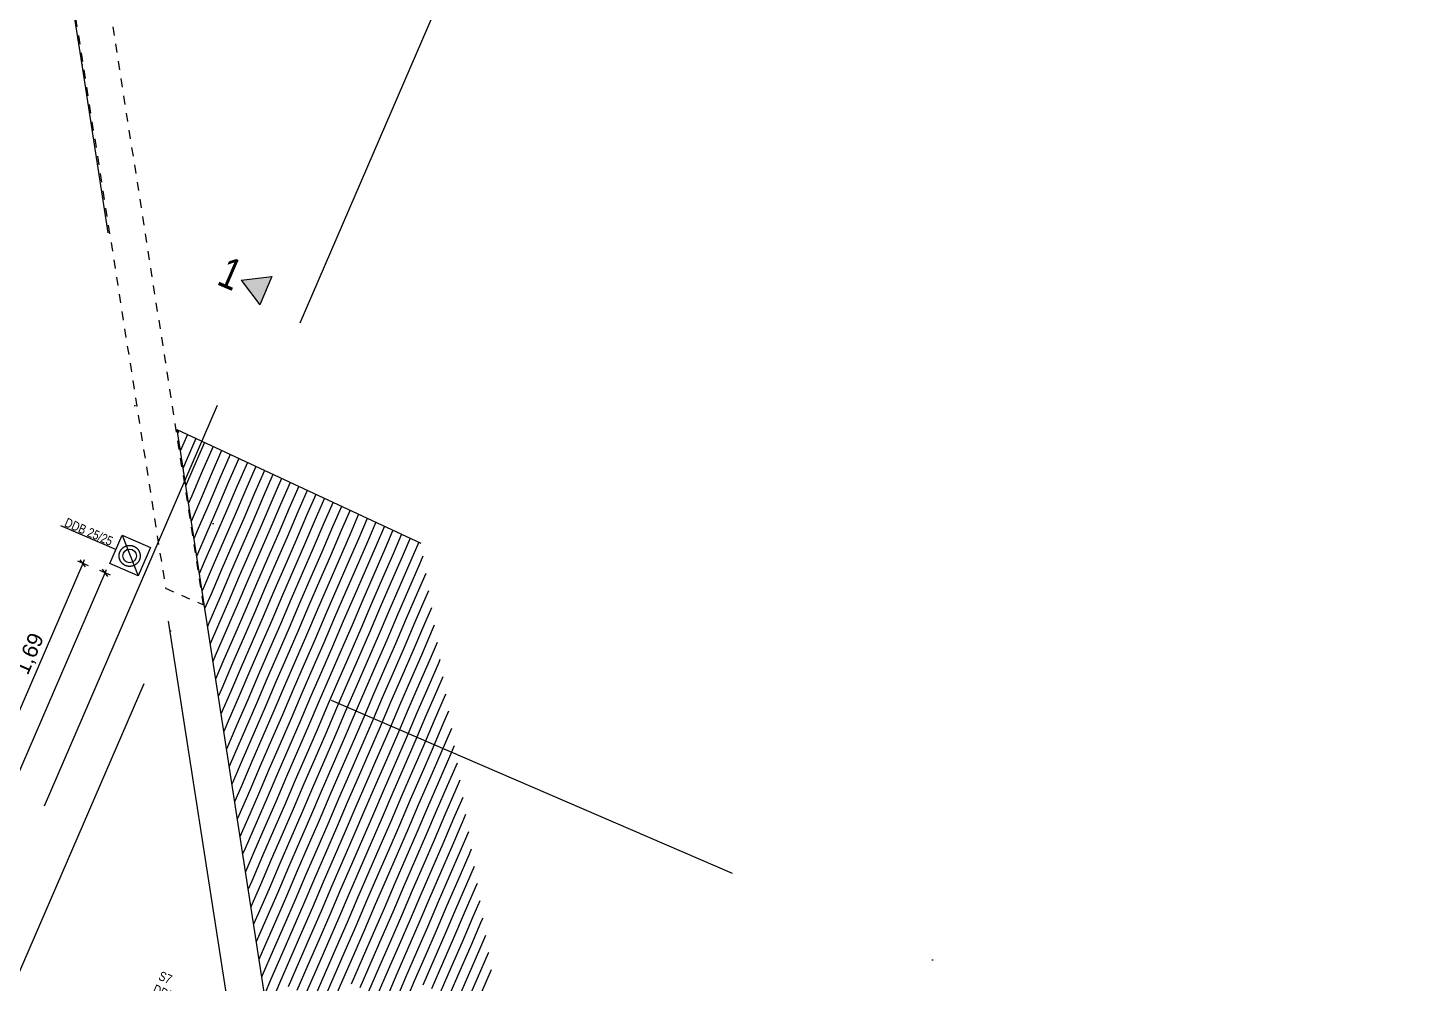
# Model space of a CAD drawing. Header units: millimetres. Extents: x 12535256 to 12566104, y 356204449 to 356234587.
# Drawn here: x 12553691 to 12564851, y 356220350 to 356228072 of the extents above; entities that cross this region are included whole.
import ezdxf
from ezdxf.enums import TextEntityAlignment as Align

# ---------------------------------------------------------------- set-up
doc = ezdxf.new("R2010")
doc.units = ezdxf.units.MM
doc.header["$MEASUREMENT"] = 0
for name, pattern in [('Dashed Small', [141.111111, 70.555556, -70.555556]), ('Dot & Dashed', [6702.78, 3527.78, -1763.89, 0, -1411.11]), ('fein_strichliert', [4000, 1000, -2000, 1000, 0])]:
    doc.linetypes.add(name, pattern=pattern)
for name, color, linetype in [('New_110 Bemassungen Ausführung', 7, 'Continuous'), ('New_255 Plangrafiken', 7, 'Continuous'), ('New_290 Raster _ Achsen', 7, 'Continuous')]:
    doc.layers.add(name, color=color, linetype=linetype)
for name, color, linetype, lineweight in [('New_110 Bemassungen Ausführung_Pen_No__1', 7, 'Continuous', 13), ('New_255 Plangrafiken_Pen_No__1', 7, 'Continuous', 13), ('New_255 Plangrafiken_Pen_No__39', 8, 'Continuous', 13), ('New_290 Raster _ Achsen_Pen_No__108', 7, 'Continuous', 13), ('New_HKLS_Pen_No__1', 7, 'Continuous', 13)]:
    doc.layers.add(name, color=color, linetype=linetype, lineweight=lineweight)
doc.styles.add('GENERATED_STYLE_1', font='arial.ttf')
doc.styles.add('GENERATED_STYLE_2', font='arial.ttf', dxfattribs={"width": 0.8})
doc.dimstyles.new('GENERATED_STYLE__1', dxfattribs={"dimtxt": 125, "dimasz": 47.5, "dimexe": 0.18, "dimexo": 2, "dimgap": 0, "dimtad": 1, "dimlfac": 0.001, "dimzin": 0, "dimdsep": 46, "dimtxsty": 'GENERATED_STYLE_1', "dimblk": 'ARROWHEAD_2', "dimblk1": 'ARROWHEAD_2', "dimblk2": 'ARROWHEAD_2', "dimcen": 0.09, "dimclrd": 7, "dimclre": 7, "dimclrt": 7, "dimadec": 0, "dimazin": 0, "dimtfac": 1, "dimtdec": 4, "dimtmove": 0, "dimatfit": 3, "dimfxl": 1, "dimtolj": 1, "dimtzin": 0, "dimarcsym": 0})

# ---------------------------------------------------------------- blocks, each defined once
blk = doc.blocks.new('*X19', base_point=(12240439, 356160438))
at = {"layer": 'New_255 Plangrafiken_Pen_No__39', "color": 8, "linetype": 'Continuous', "lineweight": 13}
for p, q in [((12554911, 356224817), (12554900, 356224791)), ((12554911, 356224817), (12554900, 356224791)), ((12554981, 356224785), (12554922, 356224649)), ((12554981, 356224785), (12554922, 356224649)), ((12555050, 356224753), (12554964, 356224553)), ((12555050, 356224753), (12554964, 356224553)), ((12555119, 356224721), (12555034, 356224523)), ((12555119, 356224721), (12555034, 356224523)), ((12555188, 356224688), (12555104, 356224493)), ((12555188, 356224688), (12555104, 356224493)), ((12554964, 356224553), (12554944, 356224508)), ((12554964, 356224553), (12554944, 356224508)), ((12555257, 356224656), (12555174, 356224462)), ((12555257, 356224656), (12555174, 356224462)), ((12555327, 356224624), (12555244, 356224432)), ((12555327, 356224624), (12555244, 356224432)), ((12555396, 356224591), (12555314, 356224402)), ((12555396, 356224591), (12555314, 356224402)), ((12555465, 356224559), (12555384, 356224371)), ((12555465, 356224559), (12555384, 356224371)), ((12555034, 356224523), (12554966, 356224366)), ((12555034, 356224523), (12554966, 356224366)), ((12555104, 356224493), (12555016, 356224289)), ((12555104, 356224493), (12555016, 356224289)), ((12555174, 356224462), (12555086, 356224258)), ((12555174, 356224462), (12555086, 356224258)), ((12555534, 356224527), (12555454, 356224341)), ((12555534, 356224527), (12555454, 356224341)), ((12555603, 356224495), (12555524, 356224311)), ((12555603, 356224495), (12555524, 356224311)), ((12555672, 356224462), (12555594, 356224281)), ((12555672, 356224462), (12555594, 356224281)), ((12555244, 356224432), (12555156, 356224228)), ((12555244, 356224432), (12555156, 356224228)), ((12555314, 356224402), (12555226, 356224198)), ((12555314, 356224402), (12555226, 356224198)), ((12555384, 356224371), (12555296, 356224168)), ((12555384, 356224371), (12555296, 356224168)), ((12555454, 356224341), (12555366, 356224137)), ((12555454, 356224341), (12555366, 356224137)), ((12555742, 356224430), (12555664, 356224250)), ((12555742, 356224430), (12555664, 356224250)), ((12555811, 356224398), (12555734, 356224220)), ((12555811, 356224398), (12555734, 356224220)), ((12555880, 356224366), (12555804, 356224190)), ((12555880, 356224366), (12555804, 356224190)), ((12555949, 356224333), (12555874, 356224160)), ((12555949, 356224333), (12555874, 356224160)), ((12555016, 356224289), (12554988, 356224225)), ((12555016, 356224289), (12554988, 356224225)), ((12555086, 356224258), (12555010, 356224083)), ((12555086, 356224258), (12555010, 356224083)), ((12555156, 356224228), (12555068, 356224024)), ((12555156, 356224228), (12555068, 356224024)), ((12555524, 356224311), (12555436, 356224107)), ((12555524, 356224311), (12555436, 356224107)), ((12555594, 356224281), (12555506, 356224077)), ((12555594, 356224281), (12555506, 356224077)), ((12555664, 356224250), (12555576, 356224047)), ((12555664, 356224250), (12555576, 356224047)), ((12555734, 356224220), (12555646, 356224016)), ((12555734, 356224220), (12555646, 356224016)), ((12556018, 356224301), (12555944, 356224129)), ((12556018, 356224301), (12555944, 356224129)), ((12556088, 356224269), (12556014, 356224099)), ((12556088, 356224269), (12556014, 356224099)), ((12556157, 356224237), (12556084, 356224069)), ((12556157, 356224237), (12556084, 356224069)), ((12555226, 356224198), (12555138, 356223994)), ((12555226, 356224198), (12555138, 356223994)), ((12555296, 356224168), (12555208, 356223964)), ((12555296, 356224168), (12555208, 356223964)), ((12555366, 356224137), (12555278, 356223933)), ((12555366, 356224137), (12555278, 356223933)), ((12555436, 356224107), (12555348, 356223903)), ((12555436, 356224107), (12555348, 356223903)), ((12555804, 356224190), (12555716, 356223986)), ((12555804, 356224190), (12555716, 356223986)), ((12555874, 356224160), (12555786, 356223956)), ((12555874, 356224160), (12555786, 356223956)), ((12555944, 356224129), (12555856, 356223925)), ((12555944, 356224129), (12555856, 356223925)), ((12556226, 356224204), (12556154, 356224039)), ((12556226, 356224204), (12556154, 356224039)), ((12556295, 356224172), (12556224, 356224008)), ((12556295, 356224172), (12556224, 356224008)), ((12556364, 356224140), (12556295, 356223978)), ((12556364, 356224140), (12556295, 356223978)), ((12556434, 356224107), (12556365, 356223948)), ((12556434, 356224107), (12556365, 356223948)), ((12555068, 356224024), (12555032, 356223941)), ((12555068, 356224024), (12555032, 356223941)), ((12555138, 356223994), (12555054, 356223800)), ((12555138, 356223994), (12555054, 356223800)), ((12555506, 356224077), (12555418, 356223873)), ((12555506, 356224077), (12555418, 356223873)), ((12555576, 356224047), (12555488, 356223843)), ((12555576, 356224047), (12555488, 356223843)), ((12555646, 356224016), (12555558, 356223812)), ((12555646, 356224016), (12555558, 356223812)), ((12556014, 356224099), (12555926, 356223895)), ((12556014, 356224099), (12555926, 356223895)), ((12556084, 356224069), (12555996, 356223865)), ((12556084, 356224069), (12555996, 356223865)), ((12556154, 356224039), (12556066, 356223835)), ((12556154, 356224039), (12556066, 356223835)), ((12556224, 356224008), (12556136, 356223804)), ((12556224, 356224008), (12556136, 356223804)), ((12556503, 356224075), (12556435, 356223918)), ((12556503, 356224075), (12556435, 356223918)), ((12556572, 356224043), (12556505, 356223887)), ((12556572, 356224043), (12556505, 356223887)), ((12556641, 356224011), (12556575, 356223857)), ((12556641, 356224011), (12556575, 356223857)), ((12555208, 356223964), (12555120, 356223760)), ((12555208, 356223964), (12555120, 356223760)), ((12555278, 356223933), (12555190, 356223729)), ((12555278, 356223933), (12555190, 356223729)), ((12555348, 356223903), (12555260, 356223699)), ((12555348, 356223903), (12555260, 356223699)), ((12555716, 356223986), (12555628, 356223782)), ((12555716, 356223986), (12555628, 356223782)), ((12555786, 356223956), (12555698, 356223752)), ((12555786, 356223956), (12555698, 356223752)), ((12555856, 356223925), (12555768, 356223722)), ((12555856, 356223925), (12555768, 356223722)), ((12555926, 356223895), (12555838, 356223691)), ((12555926, 356223895), (12555838, 356223691)), ((12556295, 356223978), (12556206, 356223774)), ((12556295, 356223978), (12556206, 356223774)), ((12556365, 356223948), (12556277, 356223744)), ((12556365, 356223948), (12556277, 356223744)), ((12556435, 356223918), (12556347, 356223714)), ((12556435, 356223918), (12556347, 356223714)), ((12556505, 356223887), (12556417, 356223683)), ((12556505, 356223887), (12556417, 356223683)), ((12556710, 356223978), (12556645, 356223827)), ((12556710, 356223978), (12556645, 356223827)), ((12556779, 356223946), (12556715, 356223796)), ((12556779, 356223946), (12556715, 356223796)), ((12556849, 356223914), (12556785, 356223766)), ((12556849, 356223914), (12556785, 356223766)), ((12555418, 356223873), (12555330, 356223669)), ((12555418, 356223873), (12555330, 356223669)), ((12555488, 356223843), (12555400, 356223639)), ((12555488, 356223843), (12555400, 356223639)), ((12555558, 356223812), (12555470, 356223608)), ((12555558, 356223812), (12555470, 356223608)), ((12555628, 356223782), (12555540, 356223578)), ((12555628, 356223782), (12555540, 356223578)), ((12555996, 356223865), (12555908, 356223661)), ((12555996, 356223865), (12555908, 356223661)), ((12556066, 356223835), (12555978, 356223631)), ((12556066, 356223835), (12555978, 356223631)), ((12556136, 356223804), (12556048, 356223601)), ((12556136, 356223804), (12556048, 356223601)), ((12556206, 356223774), (12556118, 356223570)), ((12556206, 356223774), (12556118, 356223570)), ((12556575, 356223857), (12556487, 356223653)), ((12556575, 356223857), (12556487, 356223653)), ((12556645, 356223827), (12556557, 356223623)), ((12556645, 356223827), (12556557, 356223623)), ((12556715, 356223796), (12556627, 356223593)), ((12556715, 356223796), (12556627, 356223593)), ((12556883, 356223801), (12556855, 356223736)), ((12556883, 356223801), (12556855, 356223736)), ((12555120, 356223760), (12555076, 356223658)), ((12555120, 356223760), (12555076, 356223658)), ((12555190, 356223729), (12555102, 356223526)), ((12555190, 356223729), (12555102, 356223526)), ((12555260, 356223699), (12555172, 356223495)), ((12555260, 356223699), (12555172, 356223495)), ((12555330, 356223669), (12555242, 356223465)), ((12555330, 356223669), (12555242, 356223465)), ((12555698, 356223752), (12555610, 356223548)), ((12555698, 356223752), (12555610, 356223548)), ((12555768, 356223722), (12555680, 356223518)), ((12555768, 356223722), (12555680, 356223518)), ((12555838, 356223691), (12555750, 356223487)), ((12555838, 356223691), (12555750, 356223487)), ((12555908, 356223661), (12555820, 356223457)), ((12555908, 356223661), (12555820, 356223457)), ((12556277, 356223744), (12556188, 356223540)), ((12556277, 356223744), (12556188, 356223540)), ((12556347, 356223714), (12556258, 356223510)), ((12556347, 356223714), (12556258, 356223510)), ((12556417, 356223683), (12556329, 356223479)), ((12556417, 356223683), (12556329, 356223479)), ((12556785, 356223766), (12556697, 356223562)), ((12556785, 356223766), (12556697, 356223562)), ((12556855, 356223736), (12556767, 356223532)), ((12556855, 356223736), (12556767, 356223532)), ((12556906, 356223662), (12556837, 356223502)), ((12556906, 356223662), (12556837, 356223502)), ((12555400, 356223639), (12555312, 356223435)), ((12555400, 356223639), (12555312, 356223435)), ((12555470, 356223608), (12555382, 356223405)), ((12555470, 356223608), (12555382, 356223405)), ((12555540, 356223578), (12555452, 356223374)), ((12555540, 356223578), (12555452, 356223374)), ((12555610, 356223548), (12555522, 356223344)), ((12555610, 356223548), (12555522, 356223344)), ((12555978, 356223631), (12555890, 356223427)), ((12555978, 356223631), (12555890, 356223427)), ((12556048, 356223601), (12555960, 356223397)), ((12556048, 356223601), (12555960, 356223397)), ((12556118, 356223570), (12556030, 356223366)), ((12556118, 356223570), (12556030, 356223366)), ((12556487, 356223653), (12556399, 356223449)), ((12556487, 356223653), (12556399, 356223449)), ((12556557, 356223623), (12556469, 356223419)), ((12556557, 356223623), (12556469, 356223419)), ((12556627, 356223593), (12556539, 356223389)), ((12556627, 356223593), (12556539, 356223389)), ((12556697, 356223562), (12556609, 356223358)), ((12556697, 356223562), (12556609, 356223358)), ((12555102, 356223526), (12555098, 356223517)), ((12555102, 356223526), (12555098, 356223517)), ((12555172, 356223495), (12555120, 356223375)), ((12555172, 356223495), (12555120, 356223375)), ((12555242, 356223465), (12555154, 356223261)), ((12555242, 356223465), (12555154, 356223261)), ((12555312, 356223435), (12555224, 356223231)), ((12555312, 356223435), (12555224, 356223231)), ((12555680, 356223518), (12555592, 356223314)), ((12555680, 356223518), (12555592, 356223314)), ((12555750, 356223487), (12555662, 356223283)), ((12555750, 356223487), (12555662, 356223283)), ((12555820, 356223457), (12555732, 356223253)), ((12555820, 356223457), (12555732, 356223253)), ((12556188, 356223540), (12556100, 356223336)), ((12556188, 356223540), (12556100, 356223336)), ((12556258, 356223510), (12556170, 356223306)), ((12556258, 356223510), (12556170, 356223306)), ((12556329, 356223479), (12556240, 356223276)), ((12556329, 356223479), (12556240, 356223276)), ((12556399, 356223449), (12556311, 356223245)), ((12556399, 356223449), (12556311, 356223245)), ((12556767, 356223532), (12556679, 356223328)), ((12556767, 356223532), (12556679, 356223328)), ((12556837, 356223502), (12556749, 356223298)), ((12556837, 356223502), (12556749, 356223298)), ((12556907, 356223472), (12556819, 356223268)), ((12556907, 356223472), (12556819, 356223268)), ((12556929, 356223522), (12556907, 356223472)), ((12556929, 356223522), (12556907, 356223472)), ((12555382, 356223405), (12555294, 356223201)), ((12555382, 356223405), (12555294, 356223201)), ((12555452, 356223374), (12555364, 356223170)), ((12555452, 356223374), (12555364, 356223170)), ((12555522, 356223344), (12555434, 356223140)), ((12555522, 356223344), (12555434, 356223140)), ((12555890, 356223427), (12555802, 356223223)), ((12555890, 356223427), (12555802, 356223223)), ((12555960, 356223397), (12555872, 356223193)), ((12555960, 356223397), (12555872, 356223193)), ((12556030, 356223366), (12555942, 356223162)), ((12556030, 356223366), (12555942, 356223162)), ((12556100, 356223336), (12556012, 356223132)), ((12556100, 356223336), (12556012, 356223132)), ((12556469, 356223419), (12556381, 356223215)), ((12556469, 356223419), (12556381, 356223215)), ((12556539, 356223389), (12556451, 356223185)), ((12556539, 356223389), (12556451, 356223185)), ((12556609, 356223358), (12556521, 356223154)), ((12556609, 356223358), (12556521, 356223154)), ((12556679, 356223328), (12556591, 356223124)), ((12556679, 356223328), (12556591, 356223124)), ((12556952, 356223383), (12556889, 356223237)), ((12556952, 356223383), (12556889, 356223237)), ((12555154, 356223261), (12555142, 356223234)), ((12555154, 356223261), (12555142, 356223234)), ((12555224, 356223231), (12555164, 356223092)), ((12555224, 356223231), (12555164, 356223092)), ((12555592, 356223314), (12555504, 356223110)), ((12555592, 356223314), (12555504, 356223110)), ((12555662, 356223283), (12555574, 356223080)), ((12555662, 356223283), (12555574, 356223080)), ((12555732, 356223253), (12555644, 356223049)), ((12555732, 356223253), (12555644, 356223049)), ((12555802, 356223223), (12555714, 356223019)), ((12555802, 356223223), (12555714, 356223019)), ((12556170, 356223306), (12556082, 356223102)), ((12556170, 356223306), (12556082, 356223102)), ((12556240, 356223276), (12556152, 356223072)), ((12556240, 356223276), (12556152, 356223072)), ((12556311, 356223245), (12556222, 356223041)), ((12556311, 356223245), (12556222, 356223041)), ((12556381, 356223215), (12556292, 356223011)), ((12556381, 356223215), (12556292, 356223011)), ((12556749, 356223298), (12556661, 356223094)), ((12556749, 356223298), (12556661, 356223094)), ((12556819, 356223268), (12556731, 356223064)), ((12556819, 356223268), (12556731, 356223064)), ((12556889, 356223237), (12556801, 356223033)), ((12556889, 356223237), (12556801, 356223033)), ((12556975, 356223244), (12556959, 356223207)), ((12556975, 356223244), (12556959, 356223207)), ((12555294, 356223201), (12555206, 356222997)), ((12555294, 356223201), (12555206, 356222997)), ((12555364, 356223170), (12555276, 356222966)), ((12555364, 356223170), (12555276, 356222966)), ((12555434, 356223140), (12555346, 356222936)), ((12555434, 356223140), (12555346, 356222936)), ((12555504, 356223110), (12555416, 356222906)), ((12555504, 356223110), (12555416, 356222906)), ((12555872, 356223193), (12555784, 356222989)), ((12555872, 356223193), (12555784, 356222989)), ((12555942, 356223162), (12555854, 356222959)), ((12555942, 356223162), (12555854, 356222959)), ((12556012, 356223132), (12555924, 356222928)), ((12556012, 356223132), (12555924, 356222928)), ((12556082, 356223102), (12555994, 356222898)), ((12556082, 356223102), (12555994, 356222898)), ((12556451, 356223185), (12556363, 356222981)), ((12556451, 356223185), (12556363, 356222981)), ((12556521, 356223154), (12556433, 356222951)), ((12556521, 356223154), (12556433, 356222951)), ((12556591, 356223124), (12556503, 356222920)), ((12556591, 356223124), (12556503, 356222920)), ((12556959, 356223207), (12556871, 356223003)), ((12556959, 356223207), (12556871, 356223003)), ((12556998, 356223105), (12556941, 356222973)), ((12556998, 356223105), (12556941, 356222973)), ((12555206, 356222997), (12555186, 356222950)), ((12555206, 356222997), (12555186, 356222950)), ((12555574, 356223080), (12555486, 356222876)), ((12555574, 356223080), (12555486, 356222876)), ((12555644, 356223049), (12555556, 356222845)), ((12555644, 356223049), (12555556, 356222845)), ((12555714, 356223019), (12555626, 356222815)), ((12555714, 356223019), (12555626, 356222815)), ((12555784, 356222989), (12555696, 356222785)), ((12555784, 356222989), (12555696, 356222785)), ((12556152, 356223072), (12556064, 356222868)), ((12556152, 356223072), (12556064, 356222868)), ((12556222, 356223041), (12556134, 356222837)), ((12556222, 356223041), (12556134, 356222837)), ((12556292, 356223011), (12556204, 356222807)), ((12556292, 356223011), (12556204, 356222807)), ((12556661, 356223094), (12556573, 356222890)), ((12556661, 356223094), (12556573, 356222890)), ((12556731, 356223064), (12556643, 356222860)), ((12556731, 356223064), (12556643, 356222860)), ((12556801, 356223033), (12556713, 356222830)), ((12556801, 356223033), (12556713, 356222830)), ((12556871, 356223003), (12556783, 356222799)), ((12556871, 356223003), (12556783, 356222799)), ((12555276, 356222966), (12555208, 356222809)), ((12555276, 356222966), (12555208, 356222809)), ((12555346, 356222936), (12555258, 356222732)), ((12555346, 356222936), (12555258, 356222732)), ((12555416, 356222906), (12555328, 356222702)), ((12555416, 356222906), (12555328, 356222702)), ((12555854, 356222959), (12555766, 356222755)), ((12555854, 356222959), (12555766, 356222755)), ((12555924, 356222928), (12555836, 356222724)), ((12555924, 356222928), (12555836, 356222724)), ((12555994, 356222898), (12555906, 356222694)), ((12555994, 356222898), (12555906, 356222694)), ((12556363, 356222981), (12556274, 356222777)), ((12556363, 356222981), (12556274, 356222777)), ((12556433, 356222951), (12556344, 356222747)), ((12556433, 356222951), (12556344, 356222747)), ((12556503, 356222920), (12556415, 356222716)), ((12556503, 356222920), (12556415, 356222716)), ((12556573, 356222890), (12556485, 356222686)), ((12556573, 356222890), (12556485, 356222686)), ((12556941, 356222973), (12556853, 356222769)), ((12556941, 356222973), (12556853, 356222769)), ((12557011, 356222943), (12556923, 356222739)), ((12557011, 356222943), (12556923, 356222739)), ((12557021, 356222966), (12557011, 356222943)), ((12557021, 356222966), (12557011, 356222943)), ((12555486, 356222876), (12555398, 356222672)), ((12555486, 356222876), (12555398, 356222672)), ((12555556, 356222845), (12555468, 356222641)), ((12555556, 356222845), (12555468, 356222641)), ((12555626, 356222815), (12555538, 356222611)), ((12555626, 356222815), (12555538, 356222611)), ((12555696, 356222785), (12555608, 356222581)), ((12555696, 356222785), (12555608, 356222581)), ((12556064, 356222868), (12555976, 356222664)), ((12556064, 356222868), (12555976, 356222664)), ((12556134, 356222837), (12556046, 356222634)), ((12556134, 356222837), (12556046, 356222634)), ((12556204, 356222807), (12556116, 356222603)), ((12556204, 356222807), (12556116, 356222603)), ((12556274, 356222777), (12556186, 356222573)), ((12556274, 356222777), (12556186, 356222573)), ((12556643, 356222860), (12556555, 356222656)), ((12556643, 356222860), (12556555, 356222656)), ((12556713, 356222830), (12556625, 356222626)), ((12556713, 356222830), (12556625, 356222626)), ((12556783, 356222799), (12556695, 356222595)), ((12556783, 356222799), (12556695, 356222595)), ((12556853, 356222769), (12556765, 356222565)), ((12556853, 356222769), (12556765, 356222565)), ((12557044, 356222826), (12556993, 356222708)), ((12557044, 356222826), (12556993, 356222708)), ((12555258, 356222732), (12555230, 356222667)), ((12555258, 356222732), (12555230, 356222667)), ((12555328, 356222702), (12555252, 356222526)), ((12555328, 356222702), (12555252, 356222526)), ((12555398, 356222672), (12555310, 356222468)), ((12555398, 356222672), (12555310, 356222468)), ((12555766, 356222755), (12555678, 356222551)), ((12555766, 356222755), (12555678, 356222551)), ((12555836, 356222724), (12555748, 356222520)), ((12555836, 356222724), (12555748, 356222520)), ((12555906, 356222694), (12555818, 356222490)), ((12555906, 356222694), (12555818, 356222490)), ((12555976, 356222664), (12555888, 356222460)), ((12555976, 356222664), (12555888, 356222460)), ((12556344, 356222747), (12556256, 356222543)), ((12556344, 356222747), (12556256, 356222543)), ((12556415, 356222716), (12556326, 356222512)), ((12556415, 356222716), (12556326, 356222512)), ((12556485, 356222686), (12556397, 356222482)), ((12556485, 356222686), (12556397, 356222482)), ((12556555, 356222656), (12556467, 356222452)), ((12556555, 356222656), (12556467, 356222452)), ((12556923, 356222739), (12556835, 356222535)), ((12556923, 356222739), (12556835, 356222535)), ((12556993, 356222708), (12556905, 356222505)), ((12556993, 356222708), (12556905, 356222505)), ((12557063, 356222678), (12556975, 356222474)), ((12557063, 356222678), (12556975, 356222474)), ((12557067, 356222687), (12557063, 356222678)), ((12557067, 356222687), (12557063, 356222678)), ((12555468, 356222641), (12555380, 356222438)), ((12555468, 356222641), (12555380, 356222438)), ((12555538, 356222611), (12555450, 356222407)), ((12555538, 356222611), (12555450, 356222407)), ((12555608, 356222581), (12555520, 356222377)), ((12555608, 356222581), (12555520, 356222377)), ((12555678, 356222551), (12555590, 356222347)), ((12555678, 356222551), (12555590, 356222347)), ((12556046, 356222634), (12555958, 356222430)), ((12556046, 356222634), (12555958, 356222430)), ((12556116, 356222603), (12556028, 356222399)), ((12556116, 356222603), (12556028, 356222399)), ((12556186, 356222573), (12556098, 356222369)), ((12556186, 356222573), (12556098, 356222369)), ((12556256, 356222543), (12556168, 356222339)), ((12556256, 356222543), (12556168, 356222339)), ((12556625, 356222626), (12556537, 356222422)), ((12556625, 356222626), (12556537, 356222422)), ((12556695, 356222595), (12556607, 356222391)), ((12556695, 356222595), (12556607, 356222391)), ((12556765, 356222565), (12556677, 356222361)), ((12556765, 356222565), (12556677, 356222361)), ((12557090, 356222548), (12557045, 356222444)), ((12557090, 356222548), (12557045, 356222444)), ((12555310, 356222468), (12555274, 356222384)), ((12555310, 356222468), (12555274, 356222384)), ((12555380, 356222438), (12555296, 356222243)), ((12555380, 356222438), (12555296, 356222243)), ((12555748, 356222520), (12555660, 356222317)), ((12555748, 356222520), (12555660, 356222317)), ((12555818, 356222490), (12555730, 356222286)), ((12555818, 356222490), (12555730, 356222286)), ((12555888, 356222460), (12555800, 356222256)), ((12555888, 356222460), (12555800, 356222256)), ((12556326, 356222512), (12556238, 356222309)), ((12556326, 356222512), (12556238, 356222309)), ((12556397, 356222482), (12556308, 356222278)), ((12556397, 356222482), (12556308, 356222278)), ((12556467, 356222452), (12556378, 356222248)), ((12556467, 356222452), (12556378, 356222248)), ((12556835, 356222535), (12556747, 356222331)), ((12556835, 356222535), (12556747, 356222331)), ((12556905, 356222505), (12556817, 356222301)), ((12556905, 356222505), (12556817, 356222301)), ((12556975, 356222474), (12556887, 356222270)), ((12556975, 356222474), (12556887, 356222270)), ((12557045, 356222444), (12556957, 356222240)), ((12557045, 356222444), (12556957, 356222240)), ((12555450, 356222407), (12555362, 356222203)), ((12555450, 356222407), (12555362, 356222203)), ((12555520, 356222377), (12555432, 356222173)), ((12555520, 356222377), (12555432, 356222173)), ((12555590, 356222347), (12555502, 356222143)), ((12555590, 356222347), (12555502, 356222143)), ((12555958, 356222430), (12555870, 356222226)), ((12555958, 356222430), (12555870, 356222226)), ((12556028, 356222399), (12555940, 356222195)), ((12556028, 356222399), (12555940, 356222195)), ((12556098, 356222369), (12556010, 356222165)), ((12556098, 356222369), (12556010, 356222165)), ((12556168, 356222339), (12556080, 356222135)), ((12556168, 356222339), (12556080, 356222135)), ((12556537, 356222422), (12556449, 356222218)), ((12556537, 356222422), (12556449, 356222218)), ((12556607, 356222391), (12556519, 356222188)), ((12556607, 356222391), (12556519, 356222188)), ((12556677, 356222361), (12556589, 356222157)), ((12556677, 356222361), (12556589, 356222157)), ((12556747, 356222331), (12556659, 356222127)), ((12556747, 356222331), (12556659, 356222127)), ((12557113, 356222409), (12557027, 356222210)), ((12557113, 356222409), (12557027, 356222210)), ((12555660, 356222317), (12555572, 356222113)), ((12555660, 356222317), (12555572, 356222113)), ((12555730, 356222286), (12555642, 356222082)), ((12555730, 356222286), (12555642, 356222082)), ((12555800, 356222256), (12555712, 356222052)), ((12555800, 356222256), (12555712, 356222052)), ((12555870, 356222226), (12555782, 356222022)), ((12555870, 356222226), (12555782, 356222022)), ((12556238, 356222309), (12556150, 356222105)), ((12556238, 356222309), (12556150, 356222105)), ((12556308, 356222278), (12556220, 356222074)), ((12556308, 356222278), (12556220, 356222074)), ((12556378, 356222248), (12556290, 356222044)), ((12556378, 356222248), (12556290, 356222044)), ((12556449, 356222218), (12556360, 356222014)), ((12556449, 356222218), (12556360, 356222014)), ((12556817, 356222301), (12556729, 356222097)), ((12556817, 356222301), (12556729, 356222097)), ((12556887, 356222270), (12556799, 356222066)), ((12556887, 356222270), (12556799, 356222066)), ((12556957, 356222240), (12556869, 356222036)), ((12556957, 356222240), (12556869, 356222036)), ((12557027, 356222210), (12556939, 356222006)), ((12557027, 356222210), (12556939, 356222006)), ((12557136, 356222270), (12557097, 356222180)), ((12557136, 356222270), (12557097, 356222180)), ((12555362, 356222203), (12555317, 356222101)), ((12555362, 356222203), (12555317, 356222101)), ((12555432, 356222173), (12555344, 356221969)), ((12555432, 356222173), (12555344, 356221969)), ((12555502, 356222143), (12555414, 356221939)), ((12555502, 356222143), (12555414, 356221939)), ((12555572, 356222113), (12555484, 356221909)), ((12555572, 356222113), (12555484, 356221909)), ((12555940, 356222195), (12555852, 356221992)), ((12555940, 356222195), (12555852, 356221992)), ((12556010, 356222165), (12555922, 356221961)), ((12556010, 356222165), (12555922, 356221961)), ((12556080, 356222135), (12555992, 356221931)), ((12556080, 356222135), (12555992, 356221931)), ((12556150, 356222105), (12556062, 356221901)), ((12556150, 356222105), (12556062, 356221901)), ((12556519, 356222188), (12556431, 356221984)), ((12556519, 356222188), (12556431, 356221984)), ((12556589, 356222157), (12556501, 356221953)), ((12556589, 356222157), (12556501, 356221953)), ((12556659, 356222127), (12556571, 356221923)), ((12556659, 356222127), (12556571, 356221923)), ((12556729, 356222097), (12556641, 356221893)), ((12556729, 356222097), (12556641, 356221893)), ((12557097, 356222180), (12557009, 356221976)), ((12557097, 356222180), (12557009, 356221976)), ((12557159, 356222130), (12557079, 356221945)), ((12557159, 356222130), (12557079, 356221945)), ((12555642, 356222082), (12555554, 356221878)), ((12555642, 356222082), (12555554, 356221878)), ((12555712, 356222052), (12555624, 356221848)), ((12555712, 356222052), (12555624, 356221848)), ((12555782, 356222022), (12555694, 356221818)), ((12555782, 356222022), (12555694, 356221818)), ((12555852, 356221992), (12555764, 356221788)), ((12555852, 356221992), (12555764, 356221788)), ((12556220, 356222074), (12556132, 356221871)), ((12556220, 356222074), (12556132, 356221871)), ((12556290, 356222044), (12556202, 356221840)), ((12556290, 356222044), (12556202, 356221840)), ((12556360, 356222014), (12556272, 356221810)), ((12556360, 356222014), (12556272, 356221810)), ((12556431, 356221984), (12556342, 356221780)), ((12556431, 356221984), (12556342, 356221780)), ((12556799, 356222066), (12556711, 356221863)), ((12556799, 356222066), (12556711, 356221863)), ((12556869, 356222036), (12556781, 356221832)), ((12556869, 356222036), (12556781, 356221832)), ((12556939, 356222006), (12556851, 356221802)), ((12556939, 356222006), (12556851, 356221802)), ((12557182, 356221991), (12557149, 356221915)), ((12557182, 356221991), (12557149, 356221915)), ((12555344, 356221969), (12555339, 356221960)), ((12555344, 356221969), (12555339, 356221960)), ((12555414, 356221939), (12555361, 356221818)), ((12555414, 356221939), (12555361, 356221818)), ((12555484, 356221909), (12555396, 356221705)), ((12555484, 356221909), (12555396, 356221705)), ((12555554, 356221878), (12555466, 356221675)), ((12555554, 356221878), (12555466, 356221675)), ((12555922, 356221961), (12555834, 356221757)), ((12555922, 356221961), (12555834, 356221757)), ((12555992, 356221931), (12555904, 356221727)), ((12555992, 356221931), (12555904, 356221727)), ((12556062, 356221901), (12555974, 356221697)), ((12556062, 356221901), (12555974, 356221697)), ((12556501, 356221953), (12556412, 356221749)), ((12556501, 356221953), (12556412, 356221749)), ((12556571, 356221923), (12556483, 356221719)), ((12556571, 356221923), (12556483, 356221719)), ((12556641, 356221893), (12556553, 356221689)), ((12556641, 356221893), (12556553, 356221689)), ((12557009, 356221976), (12556921, 356221772)), ((12557009, 356221976), (12556921, 356221772)), ((12557079, 356221945), (12556991, 356221742)), ((12557079, 356221945), (12556991, 356221742)), ((12557149, 356221915), (12557061, 356221711)), ((12557149, 356221915), (12557061, 356221711)), ((12555624, 356221848), (12555536, 356221644)), ((12555624, 356221848), (12555536, 356221644)), ((12555694, 356221818), (12555606, 356221614)), ((12555694, 356221818), (12555606, 356221614)), ((12555764, 356221788), (12555676, 356221584)), ((12555764, 356221788), (12555676, 356221584)), ((12556132, 356221871), (12556044, 356221667)), ((12556132, 356221871), (12556044, 356221667)), ((12556202, 356221840), (12556114, 356221636)), ((12556202, 356221840), (12556114, 356221636)), ((12556272, 356221810), (12556184, 356221606)), ((12556272, 356221810), (12556184, 356221606)), ((12556342, 356221780), (12556254, 356221576)), ((12556342, 356221780), (12556254, 356221576)), ((12556711, 356221863), (12556623, 356221659)), ((12556711, 356221863), (12556623, 356221659)), ((12556781, 356221832), (12556693, 356221628)), ((12556781, 356221832), (12556693, 356221628)), ((12556851, 356221802), (12556763, 356221598)), ((12556851, 356221802), (12556763, 356221598)), ((12556921, 356221772), (12556833, 356221568)), ((12556921, 356221772), (12556833, 356221568)), ((12557205, 356221852), (12557131, 356221681)), ((12557205, 356221852), (12557131, 356221681)), ((12555396, 356221705), (12555383, 356221676)), ((12555396, 356221705), (12555383, 356221676)), ((12555466, 356221675), (12555405, 356221535)), ((12555466, 356221675), (12555405, 356221535)), ((12555834, 356221757), (12555746, 356221553)), ((12555834, 356221757), (12555746, 356221553)), ((12555904, 356221727), (12555816, 356221523)), ((12555904, 356221727), (12555816, 356221523)), ((12555974, 356221697), (12555886, 356221493)), ((12555974, 356221697), (12555886, 356221493)), ((12556044, 356221667), (12555956, 356221463)), ((12556044, 356221667), (12555956, 356221463)), ((12556412, 356221749), (12556324, 356221546)), ((12556412, 356221749), (12556324, 356221546)), ((12556483, 356221719), (12556394, 356221515)), ((12556483, 356221719), (12556394, 356221515)), ((12556553, 356221689), (12556464, 356221485)), ((12556553, 356221689), (12556464, 356221485)), ((12556623, 356221659), (12556535, 356221455)), ((12556623, 356221659), (12556535, 356221455)), ((12556991, 356221742), (12556903, 356221538)), ((12556991, 356221742), (12556903, 356221538)), ((12557061, 356221711), (12556973, 356221507)), ((12557061, 356221711), (12556973, 356221507)), ((12557131, 356221681), (12557043, 356221477)), ((12557131, 356221681), (12557043, 356221477)), ((12557201, 356221651), (12557113, 356221447)), ((12557201, 356221651), (12557113, 356221447)), ((12557228, 356221713), (12557201, 356221651)), ((12557228, 356221713), (12557201, 356221651)), ((12555536, 356221644), (12555448, 356221440)), ((12555536, 356221644), (12555448, 356221440)), ((12555606, 356221614), (12555518, 356221410)), ((12555606, 356221614), (12555518, 356221410)), ((12555676, 356221584), (12555588, 356221380)), ((12555676, 356221584), (12555588, 356221380)), ((12555746, 356221553), (12555658, 356221350)), ((12555746, 356221553), (12555658, 356221350)), ((12556114, 356221636), (12556026, 356221432)), ((12556114, 356221636), (12556026, 356221432)), ((12556184, 356221606), (12556096, 356221402)), ((12556184, 356221606), (12556096, 356221402)), ((12556254, 356221576), (12556166, 356221372)), ((12556254, 356221576), (12556166, 356221372)), ((12556324, 356221546), (12556236, 356221342)), ((12556324, 356221546), (12556236, 356221342)), ((12556693, 356221628), (12556605, 356221424)), ((12556693, 356221628), (12556605, 356221424)), ((12556763, 356221598), (12556675, 356221394)), ((12556763, 356221598), (12556675, 356221394)), ((12556833, 356221568), (12556745, 356221364)), ((12556833, 356221568), (12556745, 356221364)), ((12556903, 356221538), (12556815, 356221334)), ((12556903, 356221538), (12556815, 356221334)), ((12557251, 356221574), (12557183, 356221417)), ((12557251, 356221574), (12557183, 356221417)), ((12555448, 356221440), (12555427, 356221393)), ((12555448, 356221440), (12555427, 356221393)), ((12555816, 356221523), (12555728, 356221319)), ((12555816, 356221523), (12555728, 356221319)), ((12555886, 356221493), (12555798, 356221289)), ((12555886, 356221493), (12555798, 356221289)), ((12555956, 356221463), (12555868, 356221259)), ((12555956, 356221463), (12555868, 356221259)), ((12556026, 356221432), (12555938, 356221229)), ((12556026, 356221432), (12555938, 356221229)), ((12556394, 356221515), (12556306, 356221311)), ((12556394, 356221515), (12556306, 356221311)), ((12556464, 356221485), (12556376, 356221281)), ((12556464, 356221485), (12556376, 356221281)), ((12556535, 356221455), (12556446, 356221251)), ((12556535, 356221455), (12556446, 356221251)), ((12556973, 356221507), (12556885, 356221303)), ((12556973, 356221507), (12556885, 356221303)), ((12557043, 356221477), (12556955, 356221273)), ((12557043, 356221477), (12556955, 356221273)), ((12557113, 356221447), (12557025, 356221243)), ((12557113, 356221447), (12557025, 356221243)), ((12557274, 356221434), (12557253, 356221386)), ((12557274, 356221434), (12557253, 356221386)), ((12555518, 356221410), (12555449, 356221252)), ((12555518, 356221410), (12555449, 356221252)), ((12555588, 356221380), (12555500, 356221176)), ((12555588, 356221380), (12555500, 356221176)), ((12555658, 356221350), (12555570, 356221146)), ((12555658, 356221350), (12555570, 356221146)), ((12555728, 356221319), (12555640, 356221115)), ((12555728, 356221319), (12555640, 356221115)), ((12556096, 356221402), (12556008, 356221198)), ((12556096, 356221402), (12556008, 356221198)), ((12556166, 356221372), (12556078, 356221168)), ((12556166, 356221372), (12556078, 356221168)), ((12556236, 356221342), (12556148, 356221138)), ((12556236, 356221342), (12556148, 356221138)), ((12556605, 356221424), (12556517, 356221221)), ((12556605, 356221424), (12556517, 356221221)), ((12556675, 356221394), (12556587, 356221190)), ((12556675, 356221394), (12556587, 356221190)), ((12556745, 356221364), (12556657, 356221160)), ((12556745, 356221364), (12556657, 356221160)), ((12556815, 356221334), (12556727, 356221130)), ((12556815, 356221334), (12556727, 356221130)), ((12557183, 356221417), (12557095, 356221213)), ((12557183, 356221417), (12557095, 356221213)), ((12557253, 356221386), (12557165, 356221182)), ((12557253, 356221386), (12557165, 356221182)), ((12555798, 356221289), (12555710, 356221085)), ((12555798, 356221289), (12555710, 356221085)), ((12555868, 356221259), (12555780, 356221055)), ((12555868, 356221259), (12555780, 356221055)), ((12555938, 356221229), (12555850, 356221025)), ((12555938, 356221229), (12555850, 356221025)), ((12556306, 356221311), (12556218, 356221107)), ((12556306, 356221311), (12556218, 356221107)), ((12556376, 356221281), (12556288, 356221077)), ((12556376, 356221281), (12556288, 356221077)), ((12556446, 356221251), (12556358, 356221047)), ((12556446, 356221251), (12556358, 356221047)), ((12556517, 356221221), (12556428, 356221017)), ((12556517, 356221221), (12556428, 356221017)), ((12556885, 356221303), (12556797, 356221100)), ((12556885, 356221303), (12556797, 356221100)), ((12556955, 356221273), (12556867, 356221069)), ((12556955, 356221273), (12556867, 356221069)), ((12557025, 356221243), (12556937, 356221039)), ((12557025, 356221243), (12556937, 356221039)), ((12557095, 356221213), (12557007, 356221009)), ((12557095, 356221213), (12557007, 356221009)), ((12557297, 356221295), (12557235, 356221152)), ((12557297, 356221295), (12557235, 356221152)), ((12555500, 356221176), (12555471, 356221110)), ((12555500, 356221176), (12555471, 356221110)), ((12555570, 356221146), (12555493, 356220969)), ((12555570, 356221146), (12555493, 356220969)), ((12555640, 356221115), (12555552, 356220911)), ((12555640, 356221115), (12555552, 356220911)), ((12556008, 356221198), (12555920, 356220994)), ((12556008, 356221198), (12555920, 356220994)), ((12556078, 356221168), (12555990, 356220964)), ((12556078, 356221168), (12555990, 356220964)), ((12556148, 356221138), (12556060, 356220934)), ((12556148, 356221138), (12556060, 356220934)), ((12556218, 356221107), (12556130, 356220904)), ((12556218, 356221107), (12556130, 356220904)), ((12556587, 356221190), (12556498, 356220986)), ((12556587, 356221190), (12556498, 356220986)), ((12556657, 356221160), (12556569, 356220956)), ((12556657, 356221160), (12556569, 356220956)), ((12556727, 356221130), (12556639, 356220926)), ((12556727, 356221130), (12556639, 356220926)), ((12556797, 356221100), (12556709, 356220896)), ((12556797, 356221100), (12556709, 356220896)), ((12557165, 356221182), (12557077, 356220978)), ((12557165, 356221182), (12557077, 356220978)), ((12557235, 356221152), (12557147, 356220948)), ((12557235, 356221152), (12557147, 356220948)), ((12557305, 356221122), (12557217, 356220918)), ((12557305, 356221122), (12557217, 356220918)), ((12557320, 356221156), (12557305, 356221122)), ((12557320, 356221156), (12557305, 356221122)), ((12555710, 356221085), (12555622, 356220881)), ((12555710, 356221085), (12555622, 356220881)), ((12555780, 356221055), (12555692, 356220851)), ((12555780, 356221055), (12555692, 356220851)), ((12555850, 356221025), (12555762, 356220821)), ((12555850, 356221025), (12555762, 356220821)), ((12555920, 356220994), (12555832, 356220790)), ((12555920, 356220994), (12555832, 356220790)), ((12556288, 356221077), (12556200, 356220873)), ((12556288, 356221077), (12556200, 356220873)), ((12556358, 356221047), (12556270, 356220843)), ((12556358, 356221047), (12556270, 356220843)), ((12556428, 356221017), (12556340, 356220813)), ((12556428, 356221017), (12556340, 356220813)), ((12556498, 356220986), (12556410, 356220782)), ((12556498, 356220986), (12556410, 356220782)), ((12556867, 356221069), (12556779, 356220865)), ((12556867, 356221069), (12556779, 356220865)), ((12556937, 356221039), (12556849, 356220835)), ((12556937, 356221039), (12556849, 356220835)), ((12557007, 356221009), (12556919, 356220805)), ((12557007, 356221009), (12556919, 356220805)), ((12557343, 356221017), (12557287, 356220888)), ((12557343, 356221017), (12557287, 356220888)), ((12555552, 356220911), (12555515, 356220827)), ((12555552, 356220911), (12555515, 356220827)), ((12555622, 356220881), (12555537, 356220685)), ((12555622, 356220881), (12555537, 356220685)), ((12555990, 356220964), (12555902, 356220760)), ((12555990, 356220964), (12555902, 356220760)), ((12556060, 356220934), (12555972, 356220730)), ((12556060, 356220934), (12555972, 356220730)), ((12556130, 356220904), (12556042, 356220700)), ((12556130, 356220904), (12556042, 356220700)), ((12556200, 356220873), (12556112, 356220669)), ((12556200, 356220873), (12556112, 356220669)), ((12556569, 356220956), (12556480, 356220752)), ((12556569, 356220956), (12556480, 356220752)), ((12556639, 356220926), (12556551, 356220722)), ((12556639, 356220926), (12556551, 356220722)), ((12556709, 356220896), (12556621, 356220692)), ((12556709, 356220896), (12556621, 356220692)), ((12557077, 356220978), (12556989, 356220775)), ((12557077, 356220978), (12556989, 356220775)), ((12557147, 356220948), (12557059, 356220744)), ((12557147, 356220948), (12557059, 356220744)), ((12557217, 356220918), (12557129, 356220714)), ((12557217, 356220918), (12557129, 356220714)), ((12557287, 356220888), (12557199, 356220684)), ((12557287, 356220888), (12557199, 356220684)), ((12557366, 356220878), (12557357, 356220857)), ((12557366, 356220878), (12557357, 356220857)), ((12555692, 356220851), (12555604, 356220647)), ((12555692, 356220851), (12555604, 356220647)), ((12555762, 356220821), (12555674, 356220617)), ((12555762, 356220821), (12555674, 356220617)), ((12555832, 356220790), (12555744, 356220587)), ((12555832, 356220790), (12555744, 356220587)), ((12555902, 356220760), (12555814, 356220556)), ((12555902, 356220760), (12555814, 356220556)), ((12556270, 356220843), (12556182, 356220639)), ((12556270, 356220843), (12556182, 356220639)), ((12556340, 356220813), (12556252, 356220609)), ((12556340, 356220813), (12556252, 356220609)), ((12556410, 356220782), (12556322, 356220579)), ((12556410, 356220782), (12556322, 356220579)), ((12556779, 356220865), (12556691, 356220661)), ((12556779, 356220865), (12556691, 356220661)), ((12556849, 356220835), (12556761, 356220631)), ((12556849, 356220835), (12556761, 356220631)), ((12556919, 356220805), (12556831, 356220601)), ((12556919, 356220805), (12556831, 356220601)), ((12556989, 356220775), (12556901, 356220571)), ((12556989, 356220775), (12556901, 356220571)), ((12557357, 356220857), (12557269, 356220654)), ((12557357, 356220857), (12557269, 356220654)), ((12555604, 356220647), (12555559, 356220544)), ((12555604, 356220647), (12555559, 356220544)), ((12555972, 356220730), (12555884, 356220526)), ((12555972, 356220730), (12555884, 356220526)), ((12556042, 356220700), (12555954, 356220496)), ((12556042, 356220700), (12555954, 356220496)), ((12556112, 356220669), (12556024, 356220465)), ((12556112, 356220669), (12556024, 356220465)), ((12556480, 356220752), (12556392, 356220548)), ((12556480, 356220752), (12556392, 356220548)), ((12556551, 356220722), (12556462, 356220518)), ((12556551, 356220722), (12556462, 356220518)), ((12556621, 356220692), (12556532, 356220488)), ((12556621, 356220692), (12556532, 356220488)), ((12556691, 356220661), (12556603, 356220458)), ((12556691, 356220661), (12556603, 356220458)), ((12557059, 356220744), (12556971, 356220540)), ((12557059, 356220744), (12556971, 356220540)), ((12557129, 356220714), (12557041, 356220510)), ((12557129, 356220714), (12557041, 356220510)), ((12557199, 356220684), (12557111, 356220480)), ((12557199, 356220684), (12557111, 356220480)), ((12557269, 356220654), (12557181, 356220450)), ((12557269, 356220654), (12557181, 356220450)), ((12557389, 356220738), (12557339, 356220623)), ((12557389, 356220738), (12557339, 356220623)), ((12555674, 356220617), (12555586, 356220413)), ((12555674, 356220617), (12555586, 356220413)), ((12555744, 356220587), (12555656, 356220383)), ((12555744, 356220587), (12555656, 356220383)), ((12555814, 356220556), (12555726, 356220352)), ((12555814, 356220556), (12555726, 356220352)), ((12556182, 356220639), (12556094, 356220435)), ((12556182, 356220639), (12556094, 356220435)), ((12556252, 356220609), (12556164, 356220405)), ((12556252, 356220609), (12556164, 356220405)), ((12556322, 356220579), (12556234, 356220375)), ((12556322, 356220579), (12556234, 356220375)), ((12556392, 356220548), (12556304, 356220344)), ((12556392, 356220548), (12556304, 356220344)), ((12556761, 356220631), (12556673, 356220427)), ((12556761, 356220631), (12556673, 356220427)), ((12556831, 356220601), (12556743, 356220397)), ((12556831, 356220601), (12556743, 356220397)), ((12556901, 356220571), (12556813, 356220367)), ((12556901, 356220571), (12556813, 356220367)), ((12556971, 356220540), (12556883, 356220336)), ((12556971, 356220540), (12556883, 356220336)), ((12557339, 356220623), (12557251, 356220419)), ((12557339, 356220623), (12557251, 356220419)), ((12557409, 356220593), (12557321, 356220389)), ((12557409, 356220593), (12557321, 356220389)), ((12557412, 356220599), (12557409, 356220593)), ((12557412, 356220599), (12557409, 356220593)), ((12555884, 356220526), (12555796, 356220322)), ((12555884, 356220526), (12555796, 356220322)), ((12555954, 356220496), (12555866, 356220292)), ((12555954, 356220496), (12555866, 356220292)), ((12556024, 356220465), (12555936, 356220262)), ((12556024, 356220465), (12555936, 356220262)), ((12556094, 356220435), (12556006, 356220231)), ((12556094, 356220435), (12556006, 356220231)), ((12556462, 356220518), (12556374, 356220314)), ((12556462, 356220518), (12556374, 356220314)), ((12556532, 356220488), (12556444, 356220284)), ((12556532, 356220488), (12556444, 356220284)), ((12556603, 356220458), (12556514, 356220254)), ((12556603, 356220458), (12556514, 356220254)), ((12556673, 356220427), (12556585, 356220223)), ((12556673, 356220427), (12556585, 356220223)), ((12557041, 356220510), (12556953, 356220306)), ((12557041, 356220510), (12556953, 356220306)), ((12557111, 356220480), (12557023, 356220276)), ((12557111, 356220480), (12557023, 356220276)), ((12557181, 356220450), (12557093, 356220246)), ((12557181, 356220450), (12557093, 356220246)), ((12557435, 356220460), (12557391, 356220359)), ((12557435, 356220460), (12557391, 356220359)), ((12555586, 356220413), (12555581, 356220402)), ((12555586, 356220413), (12555581, 356220402)), ((12555656, 356220383), (12555603, 356220261)), ((12555656, 356220383), (12555603, 356220261)), ((12555726, 356220352), (12555638, 356220148)), ((12555726, 356220352), (12555638, 356220148)), ((12556164, 356220405), (12556076, 356220201)), ((12556164, 356220405), (12556076, 356220201)), ((12556234, 356220375), (12556146, 356220171)), ((12556234, 356220375), (12556146, 356220171)), ((12556743, 356220397), (12556655, 356220193)), ((12556743, 356220397), (12556655, 356220193)), ((12556813, 356220367), (12556725, 356220163)), ((12556813, 356220367), (12556725, 356220163)), ((12557251, 356220419), (12557163, 356220215)), ((12557251, 356220419), (12557163, 356220215)), ((12557321, 356220389), (12557233, 356220185)), ((12557321, 356220389), (12557233, 356220185)), ((12557391, 356220359), (12557303, 356220155)), ((12557391, 356220359), (12557303, 356220155))]:
    blk.add_line(p, q, dxfattribs=at)
blk = doc.blocks.new('Fill_1', base_point=(12240439, 356160438))
at = {"layer": 'New_255 Plangrafiken_Pen_No__39', "color": 8, "linetype": 'Continuous', "lineweight": 13}
blk.add_blockref('*X19', (12240439, 356160438), dxfattribs=at)
blk = doc.blocks.new('Standard grid marker[45]', base_point=(12542917, 356228351))
at = {"layer": 'New_290 Raster _ Achsen_Pen_No__108', "color": 7, "linetype": 'Dot & Dashed', "lineweight": 13}
blk.add_line((12543835, 356227955), (12564851, 356218876), dxfattribs=at)
at = {"layer": 'New_290 Raster _ Achsen_Pen_No__108', "color": 7, "lineweight": 13, "style": 'GENERATED_STYLE_1'}
for tag, p in [('AC_MarkerText_1_0', (12542799, 356228487)), ('AC_MarkerText_1_1', (12565973, 356218476))]:
    blk.add_attdef(tag, text='', height=150, rotation=336.6365, dxfattribs=at).set_placement(p, align=Align.TOP_CENTER)
blk = doc.blocks.new('Standard grid marker[47]', base_point=(12557683, 356229842))
at = {"layer": 'New_290 Raster _ Achsen_Pen_No__108', "color": 7, "linetype": 'Dot & Dashed', "lineweight": 13}
blk.add_line((12557287, 356228924), (12549225, 356210261), dxfattribs=at)
at = {"layer": 'New_290 Raster _ Achsen_Pen_No__108', "color": 7, "lineweight": 13, "style": 'GENERATED_STYLE_1'}
for tag, p in [('AC_MarkerText_1_0', (12557796, 356230069)), ('AC_MarkerText_1_1', (12548802, 356209248))]:
    blk.add_attdef(tag, text='', height=150, rotation=336.6365, dxfattribs=at).set_placement(p, align=Align.TOP_CENTER)
blk = doc.blocks.new('Standard grid marker[48]', base_point=(12557582, 356205556))
at = {"layer": 'New_290 Raster _ Achsen_Pen_No__108', "color": 7, "linetype": 'Dot & Dashed', "lineweight": 13}
for p, q in [((12554130, 356227772), (12553977, 356228760)), ((12557428, 356206544), (12554130, 356227772))]:
    blk.add_line(p, q, dxfattribs=at)
blk.add_point((12554130, 356227772), dxfattribs=at)
blk.add_point((12554130, 356227772), dxfattribs=at)
at = {"layer": 'New_290 Raster _ Achsen_Pen_No__108', "color": 7, "lineweight": 13, "style": 'GENERATED_STYLE_1'}
for tag, p in [('AC_MarkerText_1_1', (12553993, 356228999)), ('AC_MarkerText_1_0', (12557652, 356205449))]:
    blk.add_attdef(tag, text='', height=150, rotation=336.6365, dxfattribs=at).set_placement(p, align=Align.TOP_CENTER)
blk = doc.blocks.new('Polyline_1', base_point=(12548392, 356209775))
at = {"layer": 'New_255 Plangrafiken', "linetype": 'Continuous', "lineweight": 0, "true_color": 0x000000}
blk.add_hatch(color=18, dxfattribs=at).paths.add_polyline_path([(12555416, 356226033), (12555565, 356225833), (12555664, 356226062)])
at = {"layer": 'New_255 Plangrafiken_Pen_No__1', "color": 7, "linetype": 'Continuous', "lineweight": 13}
for p, q in [((12555416, 356226033), (12555664, 356226062)), ((12555416, 356226033), (12555565, 356225833)), ((12555664, 356226062), (12555565, 356225833))]:
    blk.add_line(p, q, dxfattribs=at)
at = {"layer": 'New_255 Plangrafiken_Pen_No__1', "color": 7, "linetype": 'Dot & Dashed', "lineweight": 13, "flags": 128}
blk.add_lwpolyline([(12548392, 356209775), (12548599, 356209685), (12555623, 356225944), (12555614, 356225947)], dxfattribs=at)
blk = doc.blocks.new('*D278', base_point=(12240439, 356160438))
at = {"layer": 'New_110 Bemassungen Ausführung_Pen_No__1', "color": 7, "linetype": 'Continuous', "lineweight": 13, "transparency": 16777216}
for p, q in [((12554157, 356223715), (12554114, 356223773)), ((12554148, 356223772), (12554136, 356223744)), ((12554136, 356223744), (12553466, 356222193)), ((12554093, 356223763), (12554179, 356223726)), ((12553423, 356222212), (12553509, 356222174)), ((12553487, 356222164), (12553444, 356222222))]:
    blk.add_line(p, q, dxfattribs=at)
at = {"layer": 'New_110 Bemassungen Ausführung_Pen_No__1', "color": 7, "lineweight": 13, "transparency": 16777216, "insert": (12553712, 356222825), "char_height": 125, "attachment_point": 7, "rotation": 66.6365, "style": 'GENERATED_STYLE_1'}
blk.add_mtext('\\A1;{\\pql;\\fArial|b0|i0|c0|p0;\\W1.000000;1,69}', dxfattribs=at)
blk = doc.blocks.new('ARROWHEAD_2')
at = {"color": 0, "linetype": 'Continuous', "lineweight": 0}
for p, q in [((0, 0), (-1, 0)), ((-0.38, -0.66), (0.38, 0.66))]:
    blk.add_line(p, q, dxfattribs=at)
blk = doc.blocks.new('*D279', base_point=(12240439, 356160438))
at = {"layer": 'New_110 Bemassungen Ausführung_Pen_No__1', "color": 7, "linetype": 'Continuous', "lineweight": 13, "transparency": 16777216}
for p, q in [((12554136, 356223744), (12553466, 356222193)), ((12553423, 356222212), (12553509, 356222174)), ((12553487, 356222164), (12553444, 356222222)), ((12553466, 356222193), (12552704, 356220430)), ((12552661, 356220449), (12552747, 356220412)), ((12552683, 356220459), (12552726, 356220401)), ((12552704, 356220430), (12552692, 356220402))]:
    blk.add_line(p, q, dxfattribs=at)
at = {"layer": 'New_110 Bemassungen Ausführung_Pen_No__1', "color": 7, "lineweight": 13, "transparency": 16777216, "insert": (12552996, 356221168), "char_height": 125, "attachment_point": 7, "rotation": 66.6365, "style": 'GENERATED_STYLE_1'}
blk.add_mtext('\\A1;{\\pql;\\fArial|b0|i0|c0|p0;\\W1.000000;1,92}', dxfattribs=at)
blk = doc.blocks.new('*D280', base_point=(12240439, 356160438))
at = {"layer": 'New_110 Bemassungen Ausführung_Pen_No__1', "color": 7, "linetype": 'Continuous', "lineweight": 13, "transparency": 16777216}
for p, q in [((12552884, 356220353), (12554316, 356223667)), ((12554359, 356223648), (12554273, 356223685)), ((12554337, 356223638), (12554294, 356223696)), ((12554316, 356223667), (12554328, 356223695)), ((12552927, 356220334), (12552841, 356220371)), ((12552863, 356220382), (12552906, 356220324)), ((12552872, 356220325), (12552884, 356220353))]:
    blk.add_line(p, q, dxfattribs=at)
at = {"layer": 'New_110 Bemassungen Ausführung_Pen_No__1', "color": 7, "lineweight": 13, "transparency": 16777216, "insert": (12553511, 356221866), "char_height": 125, "attachment_point": 7, "rotation": 66.6365, "style": 'GENERATED_STYLE_1'}
blk.add_mtext('\\A1;{\\pql;\\fArial|b0|i0|c0|p0;\\W1.000000;3,61}', dxfattribs=at)

msp = doc.modelspace()

# ---------------------------------------------------------------- linework, layer by layer
at = {"layer": 'New_255 Plangrafiken_Pen_No__1', "color": 7, "linetype": 'Continuous', "lineweight": 13}
for p, q in [((12554894.635, 356224825.224), (12556865.564, 356223905.921)), ((12554894.635, 356224825.224), (12555780.809, 356219101.3)), ((12553955.353, 356224051.037), (12554404.542, 356223856.994))]:
    msp.add_line(p, q, dxfattribs=at)
at = {"layer": 'New_255 Plangrafiken_Pen_No__39', "color": 8, "linetype": 'Dashed Small', "lineweight": 13}
for p, q in [((12555111.948, 356223409.334), (12553850.457, 356231464.369)), ((12553594.781, 356231214.888), (12554804.374, 356223542.223)), ((12554804.374, 356223542.223), (12555111.948, 356223409.334))]:
    msp.add_line(p, q, dxfattribs=at)
at = {"layer": 'New_HKLS_Pen_No__1', "color": 7, "linetype": 'Continuous', "lineweight": 13}
for p, q in [((12554354.972, 356223742.244), (12554454.112, 356223971.744)), ((12554454.112, 356223971.744), (12554683.612, 356223872.604)), ((12554454.112, 356223971.744), (12554584.472, 356223643.104)), ((12554683.612, 356223872.604), (12554584.472, 356223643.104)), ((12554584.472, 356223643.104), (12554354.972, 356223742.244))]:
    msp.add_line(p, q, dxfattribs=at)
at = {"layer": 'New_HKLS_Pen_No__1', "color": 7, "linetype": 'fein_strichliert', "lineweight": 13}
msp.add_circle((12554514.396, 356223804.193), 84.999, dxfattribs=at)
at = {"layer": 'New_HKLS_Pen_No__1', "color": 7, "linetype": 'Continuous', "lineweight": 13}
msp.add_circle((12554514.396, 356223804.193), 55, dxfattribs=at)

# ---------------------------------------------------------------- block references
at = {"layer": 'New_255 Plangrafiken', "color": 7, "linetype": 'Dot & Dashed', "lineweight": 13}
msp.add_blockref('Polyline_1', (12548392.243, 356209774.818), dxfattribs=at)
at = {"layer": 'New_255 Plangrafiken_Pen_No__39', "color": 8, "linetype": 'Continuous', "lineweight": 13}
msp.add_blockref('Fill_1', (12240439.157, 356160438.356), dxfattribs=at)
at = {"layer": 'New_290 Raster _ Achsen', "color": 7, "linetype": 'Continuous', "lineweight": 13}
for name, p in [('Standard grid marker[47]', (12557683.441, 356229842.076)), ('Standard grid marker[48]', (12557581.816, 356205556.091)), ('Standard grid marker[45]', (12542916.746, 356228351.144))]:
    msp.add_blockref(name, p, dxfattribs=at)

# ---------------------------------------------------------------- texts
at = {"layer": 'New_255 Plangrafiken_Pen_No__1', "color": 7, "linetype": 'Continuous', "lineweight": 13, "attachment_point": 7, "rotation": 336.6364577, "style": 'GENERATED_STYLE_2'}
for s, insert, char_height in [('\\A1;{\\pql;\\fArial|b0|i0|c0|p0;\\W0.800000;1}', (12555208.454, 356226002.208), 250), ('\\A1;{\\pql;\\fArial|b0|i0|c0|p0;\\W0.800000;DDB 25/25}', (12553980.878, 356224045.063), 75)]:
    msp.add_mtext(s, dxfattribs=dict(at, insert=insert, char_height=char_height))
at = {"layer": 'New_255 Plangrafiken_Pen_No__1', "color": 7, "linetype": 'Continuous', "lineweight": 13, "insert": (12554642.959, 356220155.758), "char_height": 75, "attachment_point": 7, "rotation": 336.6364577, "line_spacing_factor": 0.932837, "style": 'GENERATED_STYLE_2'}
msp.add_mtext('\\A1;{\\pql;\\fArial|b0|i0|c0|p0;\\W0.800000;S7\\P\\pql;\\fArial|b0|i0|c0|p0;\\W0.800000;DDB\\P\\pql;\\fArial|b0|i0|c0|p0;\\W0.800000;60/95,5}', dxfattribs=at)

# ---------------------------------------------------------------- dimensions: what is measured, and where the dimension line sits
at = {"layer": 'New_110 Bemassungen Ausführung', "color": 7, "linetype": 'Continuous', "lineweight": 13}
for base, p1, p2, angle, picture, middle in [((12553465.542, 356222192.945), (12553202.757, 356224147.407), (12552532.564, 356222595.975), 246.6364577, '*D278', (12553718.329, 356222998.768)), ((12554315.686, 356223666.64), (12552533.082, 356220504.257), (12553202.757, 356224147.407), 66.6364577, '*D280', (12553517.578, 356222039.741)), ((12552704.136, 356220430.365), (12552532.564, 356222595.975), (12552533.082, 356220504.257), 246.6364577, '*D279', (12553002.529, 356221341.762))]:
    dim = msp.add_linear_dim(base=base, p1=p1, p2=p2, angle=angle, dimstyle='GENERATED_STYLE__1', dxfattribs=at)
    dim.commit()
    dim.dimension.update_dxf_attribs({"geometry": picture, "text_midpoint": middle, "dimtype": 160, "text_rotation": 66.6364577})

doc.saveas('drawing.dxf')
